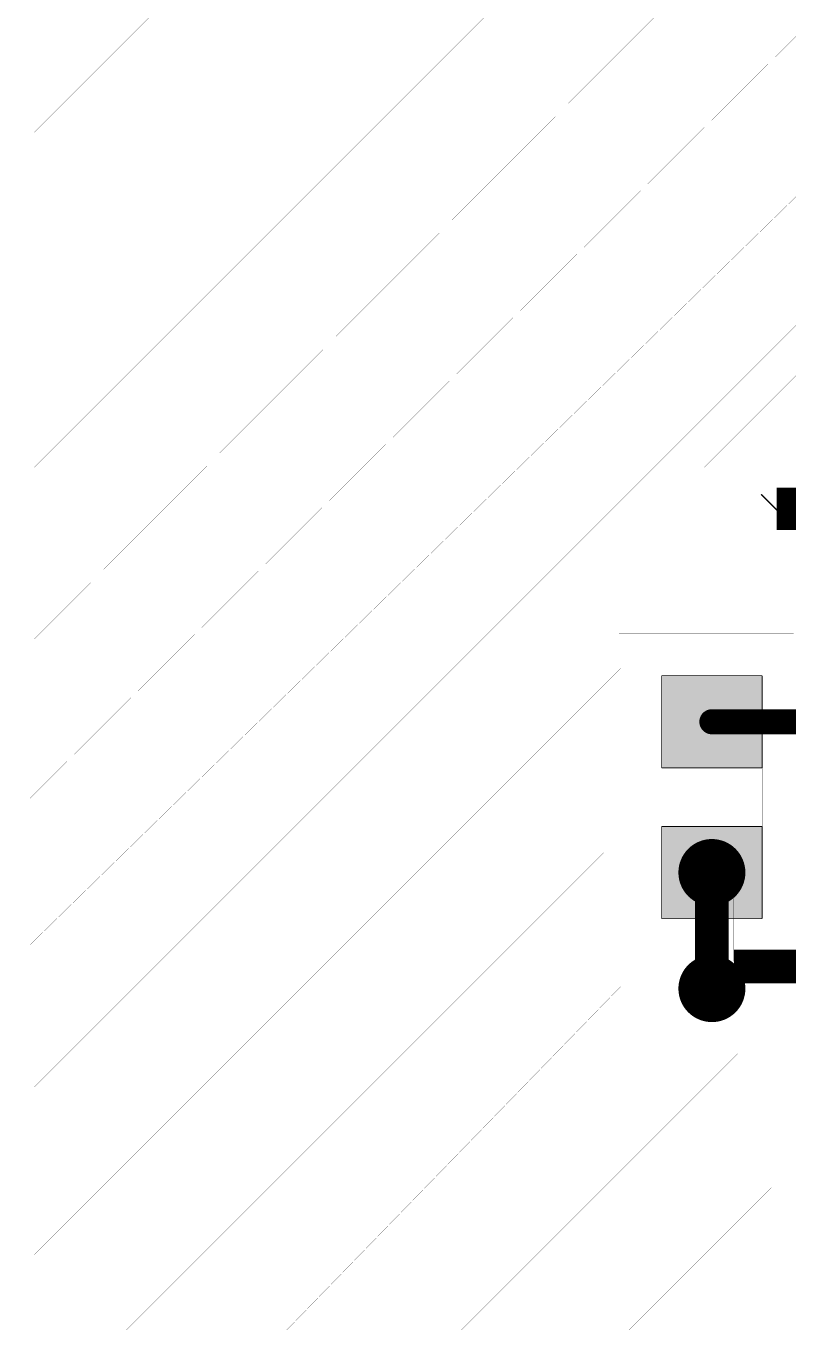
# Model space of a CAD drawing. Header units: millimetres. Extents: x 120.8 to 142.5, y 76.6 to 105.3.
# Drawn here: x 120.85 to 125.4, y 92.5 to 100.24 of the extents above; entities that cross this region are included whole.
import ezdxf

# ---------------------------------------------------------------- set-up
doc = ezdxf.new("R2010")
doc.units = ezdxf.units.MM
doc.layers.add('Mechanical4', color=56, linetype='Continuous')

msp = doc.modelspace()

# ---------------------------------------------------------------- linework, layer by layer
at = {"layer": 'Mechanical4'}
for points, const_width in [([(120.8501, 76.6541), (120.8501, 105.2541)], 0.0003), ([(120.8751, 95.6251), (130.5001, 105.2001)], 0.00125), ([(120.9001, 99.6001), (126.5001, 105.2001)], 0.00125), ([(120.9001, 98.6001), (127.5001, 105.2001)], 0.00125), ([(120.9001, 97.6001), (128.5001, 105.2001)], 0.00125), ([(120.9001, 96.5751), (129.5001, 105.2001)], 0.00125), ([(120.8751, 94.7501), (128.4001, 102.1001)], 0.00125), ([(124.5001, 97.5001), (125.8001, 98.8001)], 0.00125), ([(124.9001, 97.6001), (126.0501, 98.7501)], 0.00125), ([(120.9001, 93.9001), (124.5001, 97.5001)], 0.00125), ([(125.3261, 97.3456), (125.3326, 97.3521)], 0.254), ([(125.3326, 97.3521), (126.2026, 97.3521)], 0.254), ([(124.3911, 96.6101), (125.4336, 96.6101)], 0.0003), ([(124.3911, 95.5521), (124.3911, 96.6101)], 0.0003), ([(120.9001, 92.9001), (124.4001, 96.4001)], 0.00125), ([(124.6451, 96.3561), (125.2451, 96.3561)], 0.005), ([(124.6451, 95.8061), (124.6451, 96.3561)], 0.005), ([(125.2451, 95.8061), (125.2451, 96.3561)], 0.005), ([(124.9451, 96.0811), (126.0636, 96.0811)], 0.15), ([(124.6451, 95.8061), (125.2451, 95.8061)], 0.005), ([(124.6451, 95.8111), (125.2451, 95.8111)], 0.0003), ([(124.6451, 95.4411), (124.6451, 95.8111)], 0.0003), ([(125.2451, 95.4411), (125.2451, 95.8111)], 0.0003), ([(124.3911, 95.3081), (124.3911, 95.5521)], 0.0003), ([(124.6451, 95.4561), (125.2451, 95.4561)], 0.005), ([(124.6451, 94.9061), (124.6451, 95.4561)], 0.005), ([(124.6451, 95.4411), (125.2451, 95.4411)], 0.0003), ([(125.2451, 94.9061), (125.2451, 95.4561)], 0.005), ([(120.9001, 91.9), (124.3001, 95.3001)], 0.00125), ([(124.3911, 95.3081), (124.9451, 95.3081)], 0.0003), ([(124.9451, 94.4881), (124.9451, 95.1811)], 0.2), ([(124.9451, 95.1811), (124.9451, 95.3081)], 0.0003), ([(124.9451, 95.1811), (125.0721, 95.1811)], 0.0003), ([(125.0721, 94.6521), (125.0721, 95.1811)], 0.0003), ([(124.3911, 95.0541), (124.8181, 95.0541)], 0.0003), ([(124.3911, 94.6521), (124.3911, 95.0541)], 0.0003), ([(124.8181, 94.6521), (124.8181, 95.0541)], 0.0003), ([(124.6451, 94.9061), (125.2451, 94.9061)], 0.005), ([(124.9451, 94.4881), (125.0771, 94.6201)], 0.2), ([(125.0771, 94.6201), (125.8951, 94.6201)], 0.2), ([(124.3911, 94.6521), (124.8181, 94.6521)], 0.0003), ([(125.0721, 94.6521), (125.3661, 94.6521)], 0.0003), ([(125.3661, 94.0661), (125.3661, 94.6521)], 0.0003), ([(120.9001, 90.9), (124.4001, 94.5)], 0.00125), ([(120.9001, 89.9), (125.1001, 94.1001)], 0.00125), ([(125.3661, 93.1661), (125.3661, 94.0661)], 0.0003), ([(120.9001, 88.9), (125.3001, 93.3)], 0.00125), ([(125.3661, 92.2991), (125.3661, 93.1661)], 0.0003)]:
    msp.add_lwpolyline(points, dxfattribs=dict(at, const_width=const_width))
for points, const_width in [([(124.9076, 96.0811, -1), (124.9826, 96.0811)], 0.075), ([(124.9076, 96.0811, -1), (124.9826, 96.0811)], 0.075), ([(124.9826, 96.0811, -1), (124.9076, 96.0811)], 0.075), ([(124.9826, 96.0811, -1), (124.9076, 96.0811)], 0.075), ([(124.8451, 95.1811, -1), (125.0451, 95.1811)], 0.2), ([(124.8451, 95.1811, -1), (125.0451, 95.1811)], 0.2), ([(125.0451, 95.1811, -1), (124.8451, 95.1811)], 0.2), ([(125.0451, 95.1811, -1), (124.8451, 95.1811)], 0.2), ([(124.945, 95.3081, -1), (124.9453, 95.3081)], 0.0003), ([(124.945, 95.3081, -1), (124.9453, 95.3081)], 0.0003), ([(124.9453, 95.3081, -1), (124.945, 95.3081)], 0.0003), ([(124.9453, 95.3081, -1), (124.945, 95.3081)], 0.0003), ([(124.945, 95.1811, -1), (124.9453, 95.1811)], 0.0003), ([(124.945, 95.1811, -1), (124.9453, 95.1811)], 0.0003), ([(124.9453, 95.1811, -1), (124.945, 95.1811)], 0.0003), ([(124.9453, 95.1811, -1), (124.945, 95.1811)], 0.0003), ([(125.072, 95.1811, -1), (125.0723, 95.1811)], 0.0003), ([(125.072, 95.1811, -1), (125.0723, 95.1811)], 0.0003), ([(125.0723, 95.1811, -1), (125.072, 95.1811)], 0.0003), ([(125.0723, 95.1811, -1), (125.072, 95.1811)], 0.0003), ([(124.818, 95.0541, -1), (124.8183, 95.0541)], 0.0003), ([(124.818, 95.0541, -1), (124.8183, 95.0541)], 0.0003), ([(124.8183, 95.0541, -1), (124.818, 95.0541)], 0.0003), ([(124.8183, 95.0541, -1), (124.818, 95.0541)], 0.0003), ([(124.8451, 94.4881, -1), (125.0451, 94.4881)], 0.2), ([(124.8451, 94.4881, -1), (125.0451, 94.4881)], 0.2), ([(124.8451, 94.4881, -1), (125.0451, 94.4881)], 0.2), ([(124.8451, 94.4881, -1), (125.0451, 94.4881)], 0.2), ([(124.818, 94.6521, -1), (124.8183, 94.6521)], 0.0003), ([(124.818, 94.6521, -1), (124.8183, 94.6521)], 0.0003), ([(124.8183, 94.6521, -1), (124.818, 94.6521)], 0.0003), ([(124.8183, 94.6521, -1), (124.818, 94.6521)], 0.0003), ([(125.072, 94.6521, -1), (125.0723, 94.6521)], 0.0003), ([(125.072, 94.6521, -1), (125.0723, 94.6521)], 0.0003), ([(125.0723, 94.6521, -1), (125.072, 94.6521)], 0.0003), ([(125.0723, 94.6521, -1), (125.072, 94.6521)], 0.0003), ([(125.0451, 94.4881, -1), (124.8451, 94.4881)], 0.2), ([(125.0451, 94.4881, -1), (124.8451, 94.4881)], 0.2), ([(125.0451, 94.4881, -1), (124.8451, 94.4881)], 0.2), ([(125.0451, 94.4881, -1), (124.8451, 94.4881)], 0.2)]:
    msp.add_lwpolyline(points, format="xyb", dxfattribs=dict(at, const_width=const_width))
for points, const_width in [([(124.8889, 96.0811, 1), (124.9264, 96.0811, 1)], 0.0375), ([(124.8889, 96.0811, 1), (124.9264, 96.0811, 1)], 0.0375), ([(124.8889, 96.0811, 1), (124.9264, 96.0811, 1)], 0.0375), ([(124.8889, 96.0811, 1), (124.9264, 96.0811, 1)], 0.0375), ([(124.9639, 96.0811, 1), (125.0014, 96.0811, 1)], 0.0375), ([(124.9639, 96.0811, 1), (125.0014, 96.0811, 1)], 0.0375), ([(124.9639, 96.0811, 1), (125.0014, 96.0811, 1)], 0.0375), ([(124.9639, 96.0811, 1), (125.0014, 96.0811, 1)], 0.0375), ([(124.7951, 95.1811, 1), (124.8951, 95.1811, 1)], 0.1), ([(124.7951, 95.1811, 1), (124.8951, 95.1811, 1)], 0.1), ([(124.7951, 95.1811, 1), (124.8951, 95.1811, 1)], 0.1), ([(124.7951, 95.1811, 1), (124.8951, 95.1811, 1)], 0.1), ([(124.9449, 95.3081, 1), (124.945, 95.3081, 1)], 0.00015), ([(124.9449, 95.3081, 1), (124.945, 95.3081, 1)], 0.00015), ([(124.9449, 95.3081, 1), (124.945, 95.3081, 1)], 0.00015), ([(124.9449, 95.3081, 1), (124.945, 95.3081, 1)], 0.00015), ([(124.9452, 95.3081, 1), (124.9453, 95.3081, 1)], 0.00015), ([(124.9452, 95.3081, 1), (124.9453, 95.3081, 1)], 0.00015), ([(124.9452, 95.3081, 1), (124.9453, 95.3081, 1)], 0.00015), ([(124.9452, 95.3081, 1), (124.9453, 95.3081, 1)], 0.00015), ([(124.9951, 95.1811, 1), (125.0951, 95.1811, 1)], 0.1), ([(124.9951, 95.1811, 1), (125.0951, 95.1811, 1)], 0.1), ([(124.9951, 95.1811, 1), (125.0951, 95.1811, 1)], 0.1), ([(124.9951, 95.1811, 1), (125.0951, 95.1811, 1)], 0.1), ([(124.9449, 95.1811, 1), (124.945, 95.1811, 1)], 0.00015), ([(124.9449, 95.1811, 1), (124.945, 95.1811, 1)], 0.00015), ([(124.9449, 95.1811, 1), (124.945, 95.1811, 1)], 0.00015), ([(124.9449, 95.1811, 1), (124.945, 95.1811, 1)], 0.00015), ([(124.9452, 95.1811, 1), (124.9453, 95.1811, 1)], 0.00015), ([(124.9452, 95.1811, 1), (124.9453, 95.1811, 1)], 0.00015), ([(124.9452, 95.1811, 1), (124.9453, 95.1811, 1)], 0.00015), ([(124.9452, 95.1811, 1), (124.9453, 95.1811, 1)], 0.00015), ([(125.0719, 95.1811, 1), (125.072, 95.1811, 1)], 0.00015), ([(125.0719, 95.1811, 1), (125.072, 95.1811, 1)], 0.00015), ([(125.0719, 95.1811, 1), (125.072, 95.1811, 1)], 0.00015), ([(125.0719, 95.1811, 1), (125.072, 95.1811, 1)], 0.00015), ([(125.0722, 95.1811, 1), (125.0723, 95.1811, 1)], 0.00015), ([(125.0722, 95.1811, 1), (125.0723, 95.1811, 1)], 0.00015), ([(125.0722, 95.1811, 1), (125.0723, 95.1811, 1)], 0.00015), ([(125.0722, 95.1811, 1), (125.0723, 95.1811, 1)], 0.00015), ([(124.8179, 95.0541, 1), (124.818, 95.0541, 1)], 0.00015), ([(124.8179, 95.0541, 1), (124.818, 95.0541, 1)], 0.00015), ([(124.8179, 95.0541, 1), (124.818, 95.0541, 1)], 0.00015), ([(124.8179, 95.0541, 1), (124.818, 95.0541, 1)], 0.00015), ([(124.8182, 95.0541, 1), (124.8183, 95.0541, 1)], 0.00015), ([(124.8182, 95.0541, 1), (124.8183, 95.0541, 1)], 0.00015), ([(124.8182, 95.0541, 1), (124.8183, 95.0541, 1)], 0.00015), ([(124.8182, 95.0541, 1), (124.8183, 95.0541, 1)], 0.00015), ([(124.8179, 94.6521, 1), (124.818, 94.6521, 1)], 0.00015), ([(124.8179, 94.6521, 1), (124.818, 94.6521, 1)], 0.00015), ([(124.8179, 94.6521, 1), (124.818, 94.6521, 1)], 0.00015), ([(124.8179, 94.6521, 1), (124.818, 94.6521, 1)], 0.00015), ([(124.8182, 94.6521, 1), (124.8183, 94.6521, 1)], 0.00015), ([(124.8182, 94.6521, 1), (124.8183, 94.6521, 1)], 0.00015), ([(124.8182, 94.6521, 1), (124.8183, 94.6521, 1)], 0.00015), ([(124.8182, 94.6521, 1), (124.8183, 94.6521, 1)], 0.00015), ([(125.0719, 94.6521, 1), (125.072, 94.6521, 1)], 0.00015), ([(125.0719, 94.6521, 1), (125.072, 94.6521, 1)], 0.00015), ([(125.0719, 94.6521, 1), (125.072, 94.6521, 1)], 0.00015), ([(125.0719, 94.6521, 1), (125.072, 94.6521, 1)], 0.00015), ([(125.0722, 94.6521, 1), (125.0723, 94.6521, 1)], 0.00015), ([(125.0722, 94.6521, 1), (125.0723, 94.6521, 1)], 0.00015), ([(125.0722, 94.6521, 1), (125.0723, 94.6521, 1)], 0.00015), ([(125.0722, 94.6521, 1), (125.0723, 94.6521, 1)], 0.00015), ([(124.7951, 94.4881, 1), (124.8951, 94.4881, 1)], 0.1), ([(124.7951, 94.4881, 1), (124.8951, 94.4881, 1)], 0.1), ([(124.7951, 94.4881, 1), (124.8951, 94.4881, 1)], 0.1), ([(124.7951, 94.4881, 1), (124.8951, 94.4881, 1)], 0.1), ([(124.7951, 94.4881, 1), (124.8951, 94.4881, 1)], 0.1), ([(124.7951, 94.4881, 1), (124.8951, 94.4881, 1)], 0.1), ([(124.7951, 94.4881, 1), (124.8951, 94.4881, 1)], 0.1), ([(124.7951, 94.4881, 1), (124.8951, 94.4881, 1)], 0.1), ([(124.9951, 94.4881, 1), (125.0951, 94.4881, 1)], 0.1), ([(124.9951, 94.4881, 1), (125.0951, 94.4881, 1)], 0.1), ([(124.9951, 94.4881, 1), (125.0951, 94.4881, 1)], 0.1), ([(124.9951, 94.4881, 1), (125.0951, 94.4881, 1)], 0.1), ([(124.9951, 94.4881, 1), (125.0951, 94.4881, 1)], 0.1), ([(124.9951, 94.4881, 1), (125.0951, 94.4881, 1)], 0.1), ([(124.9951, 94.4881, 1), (125.0951, 94.4881, 1)], 0.1), ([(124.9951, 94.4881, 1), (125.0951, 94.4881, 1)], 0.1)]:
    msp.add_lwpolyline(points, format="xyb", close=True, dxfattribs=dict(at, const_width=const_width))
for points in [[(124.6451, 95.8111), (125.2451, 95.8111), (124.6451, 96.3561), (125.2451, 96.3561)], [(124.6451, 94.9061), (125.2451, 94.9061), (124.6451, 95.4561), (125.2451, 95.4561)]]:
    msp.add_solid(points, dxfattribs=at)

doc.saveas('drawing.dxf')
